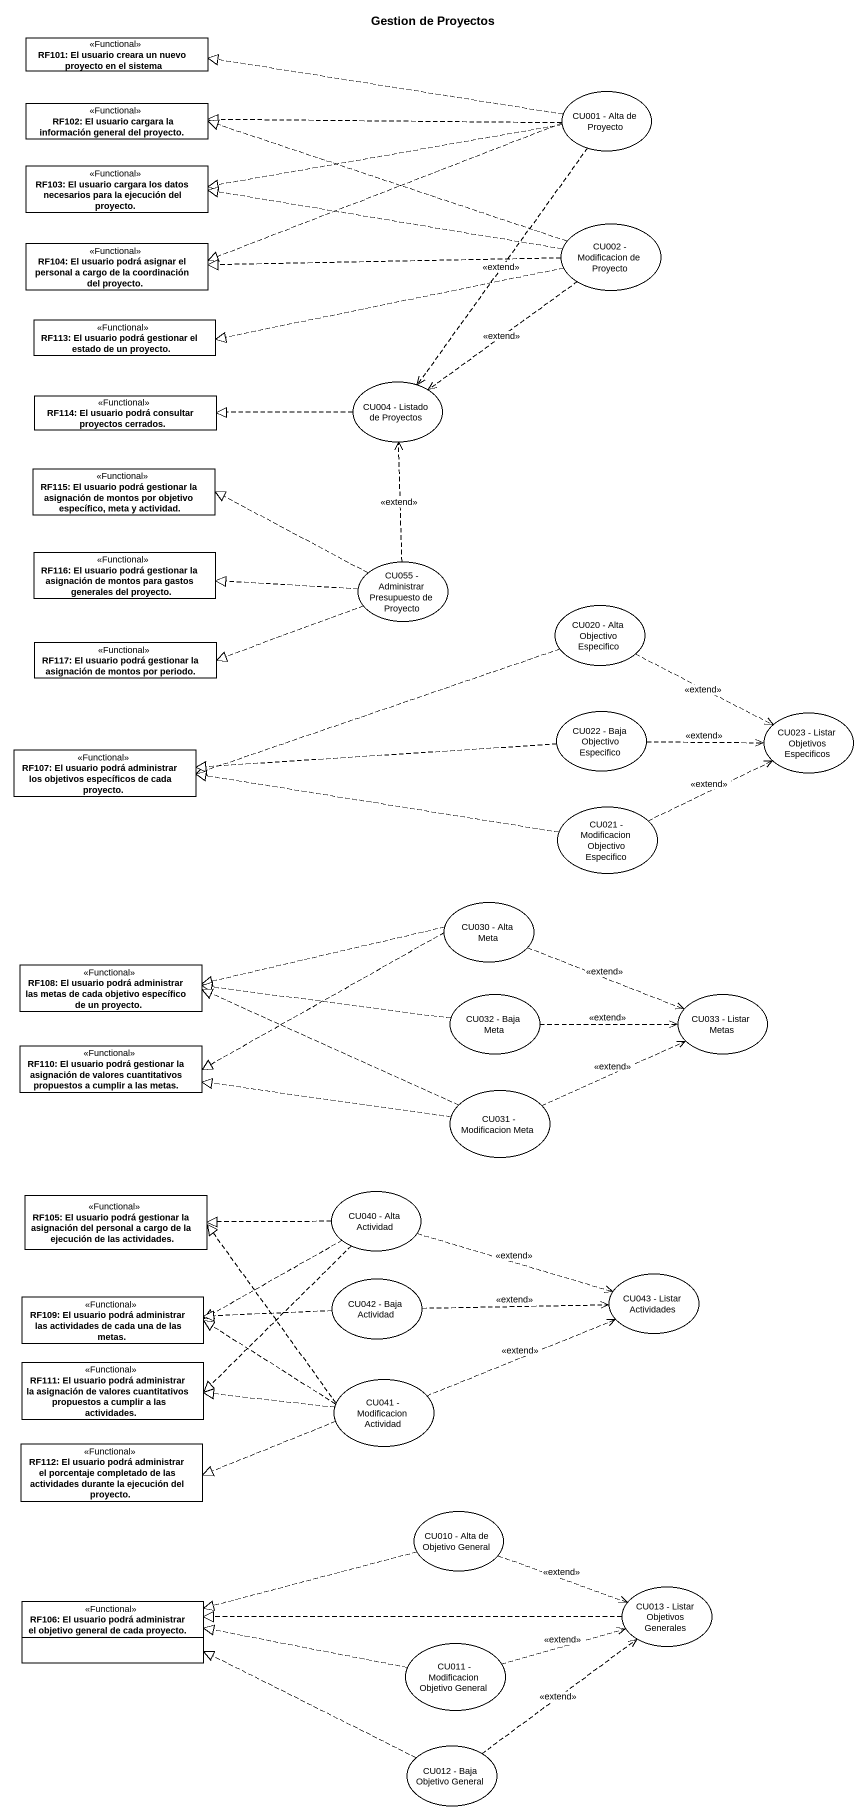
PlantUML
@startuml
title Gestion de Proyectos
allowmixing
hide circle
hide empty members
class "RF101: El usuario creara un nuevo proyecto en el sistema" as RF101_El_usuario_creara_un <<Functional>>
class "RF102: El usuario cargara la información general del proyecto." as RF102_El_usuario_cargara_la <<Functional>>
usecase "CU001 - Alta de Proyecto" as CU001_Alta_de_Proyecto
class "RF103: El usuario cargara los datos necesarios para la ejecución del proyecto." as RF103_El_usuario_cargara <<Functional>>
usecase "CU002 - Modificacion de Proyecto" as CU002_Modificacion_de
class "RF104: El usuario podrá asignar el personal a cargo de la coordinación del proyecto." as RF104_El_usuario_podrá <<Functional>>
class "RF113: El usuario podrá gestionar el estado de un proyecto." as RF113_El_usuario_podrá <<Functional>>
usecase "CU004 - Listado de Proyectos" as CU004_Listado_de_Proyectos
class "RF114: El usuario podrá consultar proyectos cerrados." as RF114_El_usuario_podrá <<Functional>>
class "RF115: El usuario podrá gestionar la asignación de montos por objetivo específico, meta y actividad." as RF115_El_usuario_podrá <<Functional>>
class "RF116: El usuario podrá gestionar la asignación de montos para gastos generales del proyecto." as RF116_El_usuario_podrá <<Functional>>
usecase "CU055 - Administrar Presupuesto de Proyecto" as CU055_Administrar
usecase "CU020 - Alta Objectivo Especifico" as CU020_Alta_Objectivo
class "RF117: El usuario podrá gestionar la asignación de montos por periodo." as RF117_El_usuario_podrá <<Functional>>
usecase "CU022 - Baja Objectivo Especifico" as CU022_Baja_Objectivo
usecase "CU023 - Listar Objetivos Especificos" as CU023_Listar_Objetivos
class "RF107: El usuario podrá administrar los objetivos específicos de cada proyecto." as RF107_El_usuario_podrá <<Functional>>
usecase "CU021 - Modificacion Objectivo Especifico" as CU021_Modificacion
usecase "CU030 - Alta Meta" as CU030_Alta_Meta
class "RF108: El usuario podrá administrar las metas de cada objetivo específico de un proyecto." as RF108_El_usuario_podrá <<Functional>>
usecase "CU032 - Baja Meta" as CU032_Baja_Meta
usecase "CU033 - Listar Metas" as CU033_Listar_Metas
class "RF110: El usuario podrá gestionar la asignación de valores cuantitativos propuestos a cumplir a las metas." as RF110_El_usuario_podrá <<Functional>>
usecase "CU031 - Modificacion Meta" as CU031_Modificacion_Meta
class "RF105: El usuario podrá gestionar la asignación del personal a cargo de la ejecución de las actividades." as RF105_El_usuario_podrá <<Functional>>
usecase "CU040 - Alta Actividad" as CU040_Alta_Actividad
usecase "CU042 - Baja Actividad" as CU042_Baja_Actividad
usecase "CU043 - Listar Actividades" as CU043_Listar_Actividades
class "RF109: El usuario podrá administrar las actividades de cada una de las metas." as RF109_El_usuario_podrá <<Functional>>
class "RF111: El usuario podrá administrar la asignación de valores cuantitativos propuestos a cumplir a las actividades." as RF111_El_usuario_podrá <<Functional>>
usecase "CU041 - Modificacion Actividad" as CU041_Modificacion_Actividad
class "RF112: El usuario podrá administrar el porcentaje completado de las actividades durante la ejecución del proyecto." as RF112_El_usuario_podrá <<Functional>>
usecase "CU010 - Alta de Objetivo General" as CU010_Alta_de_Objetivo
usecase "CU013 - Listar Objetivos Generales" as CU013_Listar_Objetivos
class "RF106: El usuario podrá administrar el objetivo general de cada proyecto." as RF106_El_usuario_podrá <<Functional>>
usecase "CU011 - Modificacion Objetivo General" as CU011_Modificacion_Objetivo
usecase "CU012 - Baja Objetivo General" as CU012_Baja_Objetivo_General
CU001_Alta_de_Proyecto .left.|> RF101_El_usuario_creara_un
CU001_Alta_de_Proyecto .left.|> RF102_El_usuario_cargara_la
CU001_Alta_de_Proyecto .left.|> RF103_El_usuario_cargara
CU001_Alta_de_Proyecto .left.|> RF104_El_usuario_podrá
CU001_Alta_de_Proyecto ..> CU004_Listado_de_Proyectos : <<extend>>
CU002_Modificacion_de .left.|> RF102_El_usuario_cargara_la
CU002_Modificacion_de .left.|> RF103_El_usuario_cargara
CU002_Modificacion_de .left.|> RF104_El_usuario_podrá
CU002_Modificacion_de .left.|> RF113_El_usuario_podrá
CU002_Modificacion_de ..> CU004_Listado_de_Proyectos : <<extend>>
CU004_Listado_de_Proyectos .left.|> RF114_El_usuario_podrá
CU055_Administrar .up.> CU004_Listado_de_Proyectos : <<extend>>
CU055_Administrar .left.|> RF115_El_usuario_podrá
CU055_Administrar .left.|> RF116_El_usuario_podrá
CU055_Administrar .left.|> RF117_El_usuario_podrá
CU020_Alta_Objectivo .right.> CU023_Listar_Objetivos : <<extend>>
CU020_Alta_Objectivo .left.|> RF107_El_usuario_podrá
CU022_Baja_Objectivo .right.> CU023_Listar_Objetivos : <<extend>>
CU022_Baja_Objectivo .left.|> RF107_El_usuario_podrá
CU021_Modificacion .right.> CU023_Listar_Objetivos : <<extend>>
CU021_Modificacion .left.|> RF107_El_usuario_podrá
CU030_Alta_Meta .left.|> RF108_El_usuario_podrá
CU030_Alta_Meta .right.> CU033_Listar_Metas : <<extend>>
CU030_Alta_Meta .left.|> RF110_El_usuario_podrá
CU032_Baja_Meta .left.|> RF108_El_usuario_podrá
CU032_Baja_Meta .right.> CU033_Listar_Metas : <<extend>>
CU031_Modificacion_Meta .left.|> RF108_El_usuario_podrá
CU031_Modificacion_Meta .right.> CU033_Listar_Metas : <<extend>>
CU031_Modificacion_Meta .left.|> RF110_El_usuario_podrá
CU040_Alta_Actividad .left.|> RF105_El_usuario_podrá
CU040_Alta_Actividad .right.> CU043_Listar_Actividades : <<extend>>
CU040_Alta_Actividad .left.|> RF109_El_usuario_podrá
CU040_Alta_Actividad ..|> RF111_El_usuario_podrá
CU042_Baja_Actividad .right.> CU043_Listar_Actividades : <<extend>>
CU042_Baja_Actividad .left.|> RF109_El_usuario_podrá
CU041_Modificacion_Actividad .up.|> RF105_El_usuario_podrá
CU041_Modificacion_Actividad .right.> CU043_Listar_Actividades : <<extend>>
CU041_Modificacion_Actividad .left.|> RF109_El_usuario_podrá
CU041_Modificacion_Actividad .left.|> RF111_El_usuario_podrá
CU041_Modificacion_Actividad .left.|> RF112_El_usuario_podrá
CU010_Alta_de_Objetivo .right.> CU013_Listar_Objetivos : <<extend>>
CU010_Alta_de_Objetivo .left.|> RF106_El_usuario_podrá
CU013_Listar_Objetivos .left.|> RF106_El_usuario_podrá
CU011_Modificacion_Objetivo .right.> CU013_Listar_Objetivos : <<extend>>
CU011_Modificacion_Objetivo .left.|> RF106_El_usuario_podrá
CU012_Baja_Objetivo_General .up.> CU013_Listar_Objetivos : <<extend>>
CU012_Baja_Objetivo_General .left.|> RF106_El_usuario_podrá
@enduml
